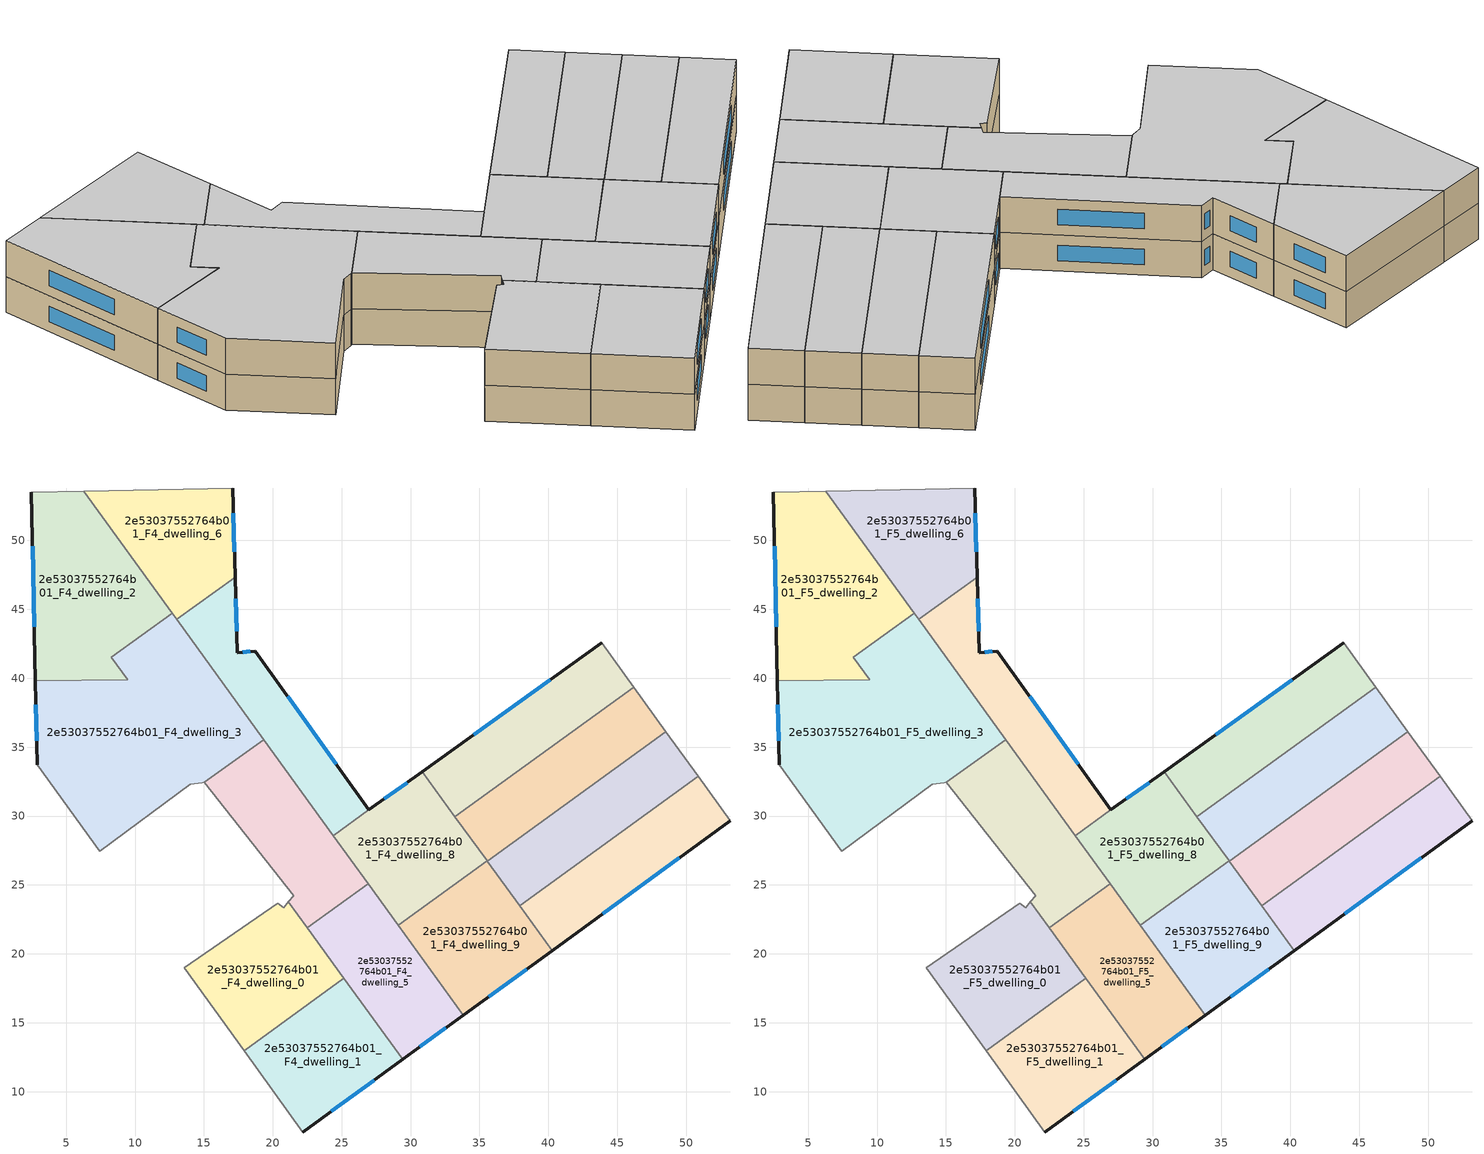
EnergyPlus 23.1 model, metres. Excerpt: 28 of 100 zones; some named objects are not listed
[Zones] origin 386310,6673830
2e53037552764b01_F4_dwelling_0
 floor to 2e53037552764b01_F3_dwelling_0 (EU_floor_Construction): 21.14,23.76 25.15,18.22 17.91,12.98 13.56,18.98 20.37,23.68 20.79,23.34 z12
 wall adiabatic (EU_wall_Construction): 21.14,23.76 20.79,23.34 20.37,23.68 13.56,18.98 17.91,12.98 z12:15
 wall to 2e53037552764b01_F4_dwelling_1 (EU_wall_Construction): 17.91,12.98 25.15,18.22 z12:15
 wall to 2e53037552764b01_F4_dwelling_5 (EU_wall_Construction): 25.15,18.22 22.5,21.88 z12:15
 wall to 2e53037552764b01_F4_dwelling_4 (EU_wall_Construction): 22.5,21.88 21.14,23.76 z12:15
2e53037552764b01_F4_dwelling_1
 floor to 2e53037552764b01_F3_dwelling_1 (EU_floor_Construction): 25.15,18.22 29.41,12.33 22.19,7.07 17.91,12.98 z12
 wall outside (EU_wall_Construction): 22.19,7.07 29.41,12.33 z12:15
 wall adiabatic (EU_wall_Construction): 17.91,12.98 22.19,7.07 z12:15
 wall to 2e53037552764b01_F4_dwelling_5 (EU_wall_Construction): 29.41,12.33 25.15,18.22 z12:15
 window (EU_Window_Construction): 24.25,8.57 27.35,10.83 z12.86:14.14
2e53037552764b01_F4_dwelling_10
 floor to 2e53037552764b01_F3_dwelling_10 (EU_floor_Construction): 43.86,42.57 46.18,39.36 33.22,29.97 30.85,33.23 z12
 wall outside (EU_wall_Construction): 43.86,42.57 30.85,33.23 z12:15
 wall adiabatic (EU_wall_Construction): 46.18,39.36 43.86,42.57 z12:15
 wall to 2e53037552764b01_F4_dwelling_11 (EU_wall_Construction): 33.22,29.97 46.18,39.36 z12:15
 wall to 2e53037552764b01_F4_dwelling_8 (EU_wall_Construction): 30.85,33.23 33.22,29.97 z12:15
 window (EU_Window_Construction): 40.14,39.9 34.57,35.9 z12.86:14.14
2e53037552764b01_F4_dwelling_11
 floor to 2e53037552764b01_F3_dwelling_11 (EU_floor_Construction): 46.18,39.36 48.52,36.12 35.56,26.73 33.22,29.97 z12
 wall adiabatic (EU_wall_Construction): 48.52,36.12 46.18,39.36 z12:15
 wall to 2e53037552764b01_F4_dwelling_12 (EU_wall_Construction): 35.56,26.73 48.52,36.12 z12:15
 wall to 2e53037552764b01_F4_dwelling_9 (EU_wall_Construction): 35.55,26.75 35.56,26.73 z12:15
 wall to 2e53037552764b01_F4_dwelling_8 (EU_wall_Construction): 33.21,29.97 35.55,26.75 z12:15
2e53037552764b01_F4_dwelling_12
 floor to 2e53037552764b01_F3_dwelling_12 (EU_floor_Construction): 48.52,36.12 50.86,32.87 37.91,23.49 35.56,26.73 z12
 wall adiabatic (EU_wall_Construction): 50.86,32.87 48.52,36.12 z12:15
 wall to 2e53037552764b01_F4_dwelling_13 (EU_wall_Construction): 37.91,23.49 50.86,32.87 z12:15
 wall to 2e53037552764b01_F4_dwelling_9 (EU_wall_Construction): 35.56,26.73 37.91,23.49 z12:15
2e53037552764b01_F4_dwelling_13
 floor to 2e53037552764b01_F3_dwelling_13 (EU_floor_Construction): 50.86,32.87 53.19,29.65 40.26,20.23 37.91,23.49 z12
 wall outside (EU_wall_Construction): 40.26,20.23 53.19,29.65 z12:15
 wall adiabatic (EU_wall_Construction): 53.19,29.65 50.86,32.87 z12:15
 wall to 2e53037552764b01_F4_dwelling_9 (EU_wall_Construction): 37.91,23.49 40.26,20.23 z12:15
 window (EU_Window_Construction): 43.96,22.92 49.5,26.96 z12.86:14.14
2e53037552764b01_F4_dwelling_2
 floor to 2e53037552764b01_F3_dwelling_2 (EU_floor_Construction): 6.28,53.58 12.7,44.71 8.29,41.51 9.47,39.88 2.77,39.82 2.48,53.5 z12
 wall outside (EU_wall_Construction): 2.48,53.5 2.77,39.82 z12:15
 wall to 2e53037552764b01_F4_dwelling_3 (EU_wall_Construction): 2.77,39.82 9.47,39.88 8.29,41.51 12.7,44.71 z12:15
 wall adiabatic (EU_wall_Construction): 6.28,53.58 2.48,53.5 z12:15
 wall to 2e53037552764b01_F4_dwelling_6 (EU_wall_Construction): 12.7,44.71 6.28,53.58 z12:15
 window (EU_Window_Construction): 2.56,49.59 2.69,43.72 z12.86:14.14
2e53037552764b01_F4_dwelling_3
 floor to 2e53037552764b01_F3_dwelling_3 (EU_floor_Construction): 12.7,44.71 19.33,35.55 15.03,32.44 14.87,32.42 14.01,32.29 7.44,27.44 2.9,33.71 2.77,39.82 9.47,39.88 8.29,41.51 z12
 wall outside (EU_wall_Construction): 2.77,39.82 2.9,33.71 z12:15
 wall to 2e53037552764b01_F4_dwelling_4 (EU_wall_Construction): 15.03,32.44 19.33,35.55 z12:15
 wall adiabatic (EU_wall_Construction): 2.9,33.71 7.44,27.44 14.01,32.29 14.87,32.42 15.03,32.44 z12:15
 wall to 2e53037552764b01_F4_dwelling_7 (EU_wall_Construction): 19.33,35.55 13.02,44.27 z12:15
 wall to 2e53037552764b01_F4_dwelling_6 (EU_wall_Construction): 13.02,44.27 12.7,44.71 z12:15
 window (EU_Window_Construction): 2.81,38.07 2.87,35.45 z12.86:14.14
2e53037552764b01_F4_dwelling_4
 floor to 2e53037552764b01_F3_dwelling_4 (EU_floor_Construction): 19.33,35.55 26.92,25.08 22.5,21.88 21.14,23.76 21.5,24.22 15.03,32.44 z12
 wall to 2e53037552764b01_F4_dwelling_5 (EU_wall_Construction): 22.5,21.88 26.92,25.08 z12:15
 wall adiabatic (EU_wall_Construction): 15.03,32.44 21.5,24.22 21.14,23.76 z12:15
 wall to 2e53037552764b01_F4_dwelling_8 (EU_wall_Construction): 26.92,25.08 24.38,28.57 z12:15
 wall to 2e53037552764b01_F4_dwelling_7 (EU_wall_Construction): 24.38,28.57 19.33,35.55 z12:15
2e53037552764b01_F4_dwelling_5
 floor to 2e53037552764b01_F3_dwelling_5 (EU_floor_Construction): 26.92,25.08 33.82,15.54 29.41,12.33 22.5,21.88 z12
 wall outside (EU_wall_Construction): 29.41,12.33 33.82,15.54 z12:15
 wall to 2e53037552764b01_F4_dwelling_9 (EU_wall_Construction): 33.82,15.54 29.09,22.07 z12:15
 wall to 2e53037552764b01_F4_dwelling_8 (EU_wall_Construction): 29.09,22.07 26.92,25.07 z12:15
 window (EU_Window_Construction): 30.67,13.25 32.56,14.62 z12.86:14.14
2e53037552764b01_F4_dwelling_6
 floor to 2e53037552764b01_F3_dwelling_6 (EU_floor_Construction): 17.08,53.81 17.27,47.34 13.02,44.27 6.28,53.58 z12
 wall outside (EU_wall_Construction): 17.27,47.34 17.08,53.81 z12:15
 wall to 2e53037552764b01_F4_dwelling_7 (EU_wall_Construction): 13.02,44.27 17.27,47.34 z12:15
 wall adiabatic (EU_wall_Construction): 17.08,53.81 6.28,53.58 z12:15
 window (EU_Window_Construction): 17.22,49.19 17.13,51.96 z12.86:14.14
2e53037552764b01_F4_dwelling_7
 floor to 2e53037552764b01_F3_dwelling_7 (EU_floor_Construction): 17.27,47.34 17.43,41.87 18.72,41.98 26.97,30.45 24.38,28.57 13.02,44.27 z12
 wall outside (EU_wall_Construction): 26.97,30.45 18.72,41.98 17.43,41.87 17.27,47.34 z12:15
 wall to 2e53037552764b01_F4_dwelling_8 (EU_wall_Construction): 24.38,28.57 26.97,30.45 z12:15
 window (EU_Window_Construction): 17.39,43.43 17.32,45.78 / 18.35,41.95 17.8,41.9 / 24.62,33.74 21.08,38.68 z12.86:14.14
2e53037552764b01_F4_dwelling_8
 floor to 2e53037552764b01_F3_dwelling_8 (EU_floor_Construction): 30.85,33.23 35.55,26.75 29.09,22.07 24.38,28.57 26.97,30.45 z12
 wall outside (EU_wall_Construction): 30.85,33.23 26.97,30.45 z12:15
 wall to 2e53037552764b01_F4_dwelling_9 (EU_wall_Construction): 29.09,22.07 35.55,26.75 z12:15
 window (EU_Window_Construction): 29.74,32.44 28.08,31.24 z12.86:14.14
2e53037552764b01_F4_dwelling_9
 floor to 2e53037552764b01_F3_dwelling_9 (EU_floor_Construction): 35.55,26.75 40.26,20.23 33.82,15.54 29.09,22.07 z12
 wall outside (EU_wall_Construction): 33.82,15.54 40.26,20.23 z12:15
 window (EU_Window_Construction): 35.66,16.88 38.42,18.89 z12.86:14.14
2e53037552764b01_F5_dwelling_0
 floor to 2e53037552764b01_F4_dwelling_0 (EU_floor_Construction): 21.14,23.76 25.15,18.22 17.91,12.98 13.56,18.98 20.37,23.68 20.79,23.34 z15
 wall adiabatic (EU_wall_Construction): 21.14,23.76 20.79,23.34 20.37,23.68 13.56,18.98 17.91,12.98 z15:18
 wall to 2e53037552764b01_F5_dwelling_1 (EU_wall_Construction): 17.91,12.98 25.15,18.22 z15:18
 wall to 2e53037552764b01_F5_dwelling_5 (EU_wall_Construction): 25.15,18.22 22.5,21.88 z15:18
 wall to 2e53037552764b01_F5_dwelling_4 (EU_wall_Construction): 22.5,21.88 21.14,23.76 z15:18
 ceiling to 2e53037552764b01_F6_dwelling_0 (EU_floor_Construction): 25.15,18.22 21.14,23.76 20.79,23.34 20.37,23.68 13.56,18.98 17.91,12.98 z18
2e53037552764b01_F5_dwelling_1
 floor to 2e53037552764b01_F4_dwelling_1 (EU_floor_Construction): 25.15,18.22 29.41,12.33 22.19,7.07 17.91,12.98 z15
 wall outside (EU_wall_Construction): 22.19,7.07 29.41,12.33 z15:18
 wall adiabatic (EU_wall_Construction): 17.91,12.98 22.19,7.07 z15:18
 wall to 2e53037552764b01_F5_dwelling_5 (EU_wall_Construction): 29.41,12.33 25.15,18.22 z15:18
 window (EU_Window_Construction): 24.25,8.57 27.35,10.83 z15.86:17.14
 ceiling to 2e53037552764b01_F6_dwelling_1 (EU_floor_Construction): 29.41,12.33 25.15,18.22 17.91,12.98 22.19,7.07 z18
2e53037552764b01_F5_dwelling_10
 floor to 2e53037552764b01_F4_dwelling_10 (EU_floor_Construction): 43.86,42.57 46.18,39.36 33.22,29.97 30.85,33.23 z15
 wall outside (EU_wall_Construction): 43.86,42.57 30.85,33.23 z15:18
 wall adiabatic (EU_wall_Construction): 46.18,39.36 43.86,42.57 z15:18
 wall to 2e53037552764b01_F5_dwelling_11 (EU_wall_Construction): 33.22,29.97 46.18,39.36 z15:18
 wall to 2e53037552764b01_F5_dwelling_8 (EU_wall_Construction): 30.85,33.23 33.22,29.97 z15:18
 window (EU_Window_Construction): 40.14,39.9 34.57,35.9 z15.86:17.14
 ceiling to 2e53037552764b01_F6_dwelling_10 (EU_floor_Construction): 46.18,39.36 43.86,42.57 30.85,33.23 33.22,29.97 z18
2e53037552764b01_F5_dwelling_11
 floor to 2e53037552764b01_F4_dwelling_11 (EU_floor_Construction): 46.18,39.36 48.52,36.12 35.56,26.73 33.22,29.97 z15
 wall adiabatic (EU_wall_Construction): 48.52,36.12 46.18,39.36 z15:18
 wall to 2e53037552764b01_F5_dwelling_12 (EU_wall_Construction): 35.56,26.73 48.52,36.12 z15:18
 wall to 2e53037552764b01_F5_dwelling_9 (EU_wall_Construction): 35.55,26.75 35.56,26.73 z15:18
 wall to 2e53037552764b01_F5_dwelling_8 (EU_wall_Construction): 33.21,29.97 35.55,26.75 z15:18
 ceiling to 2e53037552764b01_F6_dwelling_11 (EU_floor_Construction): 48.52,36.12 46.18,39.36 33.22,29.97 35.56,26.73 z18
2e53037552764b01_F5_dwelling_12
 floor to 2e53037552764b01_F4_dwelling_12 (EU_floor_Construction): 48.52,36.12 50.86,32.87 37.91,23.49 35.56,26.73 z15
 wall adiabatic (EU_wall_Construction): 50.86,32.87 48.52,36.12 z15:18
 wall to 2e53037552764b01_F5_dwelling_13 (EU_wall_Construction): 37.91,23.49 50.86,32.87 z15:18
 wall to 2e53037552764b01_F5_dwelling_9 (EU_wall_Construction): 35.56,26.73 37.91,23.49 z15:18
 ceiling to 2e53037552764b01_F6_dwelling_12 (EU_floor_Construction): 50.86,32.87 48.52,36.12 35.56,26.73 37.91,23.49 z18
2e53037552764b01_F5_dwelling_13
 floor to 2e53037552764b01_F4_dwelling_13 (EU_floor_Construction): 50.86,32.87 53.19,29.65 40.26,20.23 37.91,23.49 z15
 wall outside (EU_wall_Construction): 40.26,20.23 53.19,29.65 z15:18
 wall adiabatic (EU_wall_Construction): 53.19,29.65 50.86,32.87 z15:18
 wall to 2e53037552764b01_F5_dwelling_9 (EU_wall_Construction): 37.91,23.49 40.26,20.23 z15:18
 window (EU_Window_Construction): 43.96,22.92 49.5,26.96 z15.86:17.14
 ceiling to 2e53037552764b01_F6_dwelling_13 (EU_floor_Construction): 53.19,29.65 50.86,32.87 37.91,23.49 40.26,20.23 z18
2e53037552764b01_F5_dwelling_2
 floor to 2e53037552764b01_F4_dwelling_2 (EU_floor_Construction): 6.28,53.58 12.7,44.71 8.29,41.51 9.47,39.88 2.77,39.82 2.48,53.5 z15
 wall outside (EU_wall_Construction): 2.48,53.5 2.77,39.82 z15:18
 wall to 2e53037552764b01_F5_dwelling_3 (EU_wall_Construction): 2.77,39.82 9.47,39.88 8.29,41.51 12.7,44.71 z15:18
 wall adiabatic (EU_wall_Construction): 6.28,53.58 2.48,53.5 z15:18
 wall to 2e53037552764b01_F5_dwelling_6 (EU_wall_Construction): 12.7,44.71 6.28,53.58 z15:18
 window (EU_Window_Construction): 2.56,49.59 2.69,43.72 z15.86:17.14
 ceiling to 2e53037552764b01_F6_dwelling_2 (EU_floor_Construction): 9.47,39.88 8.29,41.51 12.7,44.71 6.28,53.58 2.48,53.5 2.77,39.82 z18
2e53037552764b01_F5_dwelling_3
 floor to 2e53037552764b01_F4_dwelling_3 (EU_floor_Construction): 12.7,44.71 19.33,35.55 15.03,32.44 14.87,32.42 14.01,32.29 7.44,27.44 2.9,33.71 2.77,39.82 9.47,39.88 8.29,41.51 z15
 wall outside (EU_wall_Construction): 2.77,39.82 2.9,33.71 z15:18
 wall to 2e53037552764b01_F5_dwelling_4 (EU_wall_Construction): 15.03,32.44 19.33,35.55 z15:18
 wall adiabatic (EU_wall_Construction): 2.9,33.71 7.44,27.44 14.01,32.29 14.87,32.42 15.03,32.44 z15:18
 wall to 2e53037552764b01_F5_dwelling_7 (EU_wall_Construction): 19.33,35.55 13.02,44.27 z15:18
 wall to 2e53037552764b01_F5_dwelling_6 (EU_wall_Construction): 13.02,44.27 12.7,44.71 z15:18
 window (EU_Window_Construction): 2.81,38.07 2.87,35.45 z15.86:17.14
 ceiling to 2e53037552764b01_F6_dwelling_3 (EU_floor_Construction): 15.03,32.44 19.33,35.55 12.7,44.71 8.29,41.51 9.47,39.88 2.77,39.82 2.9,33.71 7.44,27.44 14.01,32.29 14.87,32.42 z18
2e53037552764b01_F5_dwelling_4
 floor to 2e53037552764b01_F4_dwelling_4 (EU_floor_Construction): 19.33,35.55 26.92,25.08 22.5,21.88 21.14,23.76 21.5,24.22 15.03,32.44 z15
 wall to 2e53037552764b01_F5_dwelling_5 (EU_wall_Construction): 22.5,21.88 26.92,25.08 z15:18
 wall adiabatic (EU_wall_Construction): 15.03,32.44 21.5,24.22 21.14,23.76 z15:18
 wall to 2e53037552764b01_F5_dwelling_8 (EU_wall_Construction): 26.92,25.08 24.38,28.57 z15:18
 wall to 2e53037552764b01_F5_dwelling_7 (EU_wall_Construction): 24.38,28.57 19.33,35.55 z15:18
 ceiling to 2e53037552764b01_F6_dwelling_4 (EU_floor_Construction): 26.92,25.08 19.33,35.55 15.03,32.44 21.5,24.22 21.14,23.76 22.5,21.88 z18
2e53037552764b01_F5_dwelling_5
 floor to 2e53037552764b01_F4_dwelling_5 (EU_floor_Construction): 26.92,25.08 33.82,15.54 29.41,12.33 22.5,21.88 z15
 wall outside (EU_wall_Construction): 29.41,12.33 33.82,15.54 z15:18
 wall to 2e53037552764b01_F5_dwelling_9 (EU_wall_Construction): 33.82,15.54 29.09,22.07 z15:18
 wall to 2e53037552764b01_F5_dwelling_8 (EU_wall_Construction): 29.09,22.07 26.92,25.07 z15:18
 window (EU_Window_Construction): 30.67,13.25 32.56,14.62 z15.86:17.14
 ceiling to 2e53037552764b01_F6_dwelling_5 (EU_floor_Construction): 33.82,15.54 26.92,25.08 22.5,21.88 29.41,12.33 z18
2e53037552764b01_F5_dwelling_6
 floor to 2e53037552764b01_F4_dwelling_6 (EU_floor_Construction): 17.08,53.81 17.27,47.34 13.02,44.27 6.28,53.58 z15
 wall outside (EU_wall_Construction): 17.27,47.34 17.08,53.81 z15:18
 wall to 2e53037552764b01_F5_dwelling_7 (EU_wall_Construction): 13.02,44.27 17.27,47.34 z15:18
 wall adiabatic (EU_wall_Construction): 17.08,53.81 6.28,53.58 z15:18
 window (EU_Window_Construction): 17.22,49.19 17.13,51.96 z15.86:17.14
 ceiling to 2e53037552764b01_F6_dwelling_6 (EU_floor_Construction): 17.27,47.34 17.08,53.81 6.28,53.58 13.02,44.27 z18
2e53037552764b01_F5_dwelling_7
 floor to 2e53037552764b01_F4_dwelling_7 (EU_floor_Construction): 17.27,47.34 17.43,41.87 18.72,41.98 26.97,30.45 24.38,28.57 13.02,44.27 z15
 wall outside (EU_wall_Construction): 26.97,30.45 18.72,41.98 17.43,41.87 17.27,47.34 z15:18
 wall to 2e53037552764b01_F5_dwelling_8 (EU_wall_Construction): 24.38,28.57 26.97,30.45 z15:18
 window (EU_Window_Construction): 17.39,43.43 17.32,45.78 / 18.35,41.95 17.8,41.9 / 24.62,33.74 21.08,38.68 z15.86:17.14
 ceiling to 2e53037552764b01_F6_dwelling_7 (EU_floor_Construction): 26.97,30.45 18.72,41.98 17.43,41.87 17.27,47.34 13.02,44.27 24.38,28.57 z18
2e53037552764b01_F5_dwelling_8
 floor to 2e53037552764b01_F4_dwelling_8 (EU_floor_Construction): 30.85,33.23 35.55,26.75 29.09,22.07 24.38,28.57 26.97,30.45 z15
 wall outside (EU_wall_Construction): 30.85,33.23 26.97,30.45 z15:18
 wall to 2e53037552764b01_F5_dwelling_9 (EU_wall_Construction): 29.09,22.07 35.55,26.75 z15:18
 window (EU_Window_Construction): 29.74,32.44 28.08,31.24 z15.86:17.14
 ceiling to 2e53037552764b01_F6_dwelling_8 (EU_floor_Construction): 35.55,26.75 30.85,33.23 26.97,30.45 24.38,28.57 29.09,22.07 z18
2e53037552764b01_F5_dwelling_9
 floor to 2e53037552764b01_F4_dwelling_9 (EU_floor_Construction): 35.55,26.75 40.26,20.23 33.82,15.54 29.09,22.07 z15
 wall outside (EU_wall_Construction): 33.82,15.54 40.26,20.23 z15:18
 window (EU_Window_Construction): 35.66,16.88 38.42,18.89 z15.86:17.14
 ceiling to 2e53037552764b01_F6_dwelling_9 (EU_floor_Construction): 40.26,20.23 35.55,26.75 29.09,22.07 33.82,15.54 z18
[Building]
EU S2 Campaign: North Axis=0; Terrain=City; Solar Distribution=FullExterior
[Site:Location]
Helsinki-Vantaa.AP: Latitude=60.317; Longitude=24.963; Time Zone=2; Elevation=54.6
[SizingPeriod:WeatherFileDays]
AnnualSizingPeriod: Begin Month=1; Begin Day of Month=1; End Month=12; End Day of Month=31; Day of Week for Start Day=Monday; Use Weather File Daylight Saving Period=No; Use Weather File Rain and Snow Indicators=No
[MATERIAL]
EU_InternalMass_Material: Roughness=MediumRough; Thickness=0.1; Conductivity=1; Density=1800; Specific Heat=900; Thermal Absorptance=0.9; Solar Absorptance=0.7; Visible Absorptance=0.7
[MATERIAL:NOMASS] Roughness=MediumRough; Thermal Absorptance=0.9; Solar Absorptance=0.7; Visible Absorptance=0.7
Name | Thermal Resistance
EU_wall_NoMass | 1.10183
EU_floor_NoMass | 1.70606
[WINDOWMATERIAL:SIMPLEGLAZINGSYSTEM]
EU_Window_SimpleGlazing: UFactor=3.11035; Solar Heat Gain Coefficient=0.8; Visible Transmittance=0.8
[CONSTRUCTION]
EU_wall_Construction: EU_wall_NoMass
EU_floor_Construction: EU_floor_NoMass
EU_Window_Construction: EU_Window_SimpleGlazing
EU_InternalMass_Construction: EU_InternalMass_Material
[ZONE] Type=1; Multiplier=1; Ceiling Height=autocalculate; Floor Area=autocalculate; Part of Total Floor Area=Yes
Name | Volume
2e53037552764b01_F4_dwelling_0; 2e53037552764b01_F5_dwelling_0 | 195.252
2e53037552764b01_F4_dwelling_1; 2e53037552764b01_F5_dwelling_1 | 195.243
2e53037552764b01_F4_dwelling_10; 2e53037552764b01_F5_dwelling_10 | 191.922
2e53037552764b01_F4_dwelling_11; 2e53037552764b01_F5_dwelling_11 | 191.925
2e53037552764b01_F4_dwelling_12; 2e53037552764b01_F5_dwelling_12 | 191.979
2e53037552764b01_F4_dwelling_13; 2e53037552764b01_F5_dwelling_13 | 191.926
2e53037552764b01_F4_dwelling_2; 2e53037552764b01_F5_dwelling_2 | 289.006
2e53037552764b01_F4_dwelling_3; 2e53037552764b01_F5_dwelling_3 | 468.352
2e53037552764b01_F4_dwelling_4; 2e53037552764b01_F5_dwelling_4 | 200.394
2e53037552764b01_F4_dwelling_5; 2e53037552764b01_F5_dwelling_5 | 192.623
2e53037552764b01_F4_dwelling_6; 2e53037552764b01_F5_dwelling_6 | 195.306
2e53037552764b01_F4_dwelling_7; 2e53037552764b01_F5_dwelling_7 | 193.501
2e53037552764b01_F4_dwelling_8; 2e53037552764b01_F5_dwelling_8 | 191.718
2e53037552764b01_F4_dwelling_9; 2e53037552764b01_F5_dwelling_9 | 192.622
[INTERNALMASS] Construction=EU_InternalMass_Construction
Name | Zone or ZoneList | Surface Area
2e53037552764b01_F4_dwelling_0_EU_InternalMass | 2e53037552764b01_F4_dwelling_0 | 65.084
2e53037552764b01_F4_dwelling_1_EU_InternalMass | 2e53037552764b01_F4_dwelling_1 | 65.0815
2e53037552764b01_F4_dwelling_2_EU_InternalMass | 2e53037552764b01_F4_dwelling_2 | 96.3341
2e53037552764b01_F4_dwelling_3_EU_InternalMass | 2e53037552764b01_F4_dwelling_3 | 156.119
2e53037552764b01_F4_dwelling_4_EU_InternalMass | 2e53037552764b01_F4_dwelling_4 | 66.7983
2e53037552764b01_F4_dwelling_5_EU_InternalMass | 2e53037552764b01_F4_dwelling_5 | 64.2073
2e53037552764b01_F4_dwelling_6_EU_InternalMass | 2e53037552764b01_F4_dwelling_6 | 65.0996
2e53037552764b01_F4_dwelling_7_EU_InternalMass | 2e53037552764b01_F4_dwelling_7 | 64.5004
2e53037552764b01_F4_dwelling_8_EU_InternalMass | 2e53037552764b01_F4_dwelling_8 | 63.9058
2e53037552764b01_F4_dwelling_9_EU_InternalMass | 2e53037552764b01_F4_dwelling_9 | 64.207
2e53037552764b01_F4_dwelling_10_EU_InternalMass | 2e53037552764b01_F4_dwelling_10 | 63.9739
2e53037552764b01_F4_dwelling_11_EU_InternalMass | 2e53037552764b01_F4_dwelling_11 | 63.9748
2e53037552764b01_F4_dwelling_12_EU_InternalMass | 2e53037552764b01_F4_dwelling_12 | 63.9931
2e53037552764b01_F4_dwelling_13_EU_InternalMass | 2e53037552764b01_F4_dwelling_13 | 63.9753
2e53037552764b01_F5_dwelling_0_EU_InternalMass | 2e53037552764b01_F5_dwelling_0 | 65.084
2e53037552764b01_F5_dwelling_1_EU_InternalMass | 2e53037552764b01_F5_dwelling_1 | 65.0815
2e53037552764b01_F5_dwelling_2_EU_InternalMass | 2e53037552764b01_F5_dwelling_2 | 96.3341
2e53037552764b01_F5_dwelling_3_EU_InternalMass | 2e53037552764b01_F5_dwelling_3 | 156.119
2e53037552764b01_F5_dwelling_4_EU_InternalMass | 2e53037552764b01_F5_dwelling_4 | 66.7983
2e53037552764b01_F5_dwelling_5_EU_InternalMass | 2e53037552764b01_F5_dwelling_5 | 64.2073
2e53037552764b01_F5_dwelling_6_EU_InternalMass | 2e53037552764b01_F5_dwelling_6 | 65.0996
2e53037552764b01_F5_dwelling_7_EU_InternalMass | 2e53037552764b01_F5_dwelling_7 | 64.5004
2e53037552764b01_F5_dwelling_8_EU_InternalMass | 2e53037552764b01_F5_dwelling_8 | 63.9058
2e53037552764b01_F5_dwelling_9_EU_InternalMass | 2e53037552764b01_F5_dwelling_9 | 64.207
2e53037552764b01_F5_dwelling_10_EU_InternalMass | 2e53037552764b01_F5_dwelling_10 | 63.9739
2e53037552764b01_F5_dwelling_11_EU_InternalMass | 2e53037552764b01_F5_dwelling_11 | 63.9748
2e53037552764b01_F5_dwelling_12_EU_InternalMass | 2e53037552764b01_F5_dwelling_12 | 63.9931
2e53037552764b01_F5_dwelling_13_EU_InternalMass | 2e53037552764b01_F5_dwelling_13 | 63.9753
[OTHEREQUIPMENT] Fuel Type=Electricity; Design Level Calculation Method=Watts/Area; Power per Zone Floor Area=1; Fraction Latent=0; Fraction Radiant=0; Fraction Lost=0; Carbon Dioxide Generation Rate=0; EndUse Subcategory=EU_Step8_InternalGains
Name | Zone or ZoneList or Space or SpaceList | Schedule
EU_Step8_InternalGain_2e53037552764b01_F4_dwelling_0_f000 | 2e53037552764b01_F4_dwelling_0 | EU_Step8_GainSchedule_2e53037552764b01_F4_dwelling_0_f000
EU_Step8_InternalGain_2e53037552764b01_F4_dwelling_1_f000 | 2e53037552764b01_F4_dwelling_1 | EU_Step8_GainSchedule_2e53037552764b01_F4_dwelling_1_f000
EU_Step8_InternalGain_2e53037552764b01_F4_dwelling_2_f000 | 2e53037552764b01_F4_dwelling_2 | EU_Step8_GainSchedule_2e53037552764b01_F4_dwelling_2_f000
EU_Step8_InternalGain_2e53037552764b01_F4_dwelling_3_f000 | 2e53037552764b01_F4_dwelling_3 | EU_Step8_GainSchedule_2e53037552764b01_F4_dwelling_3_f000
EU_Step8_InternalGain_2e53037552764b01_F4_dwelling_4_f000 | 2e53037552764b01_F4_dwelling_4 | EU_Step8_GainSchedule_2e53037552764b01_F4_dwelling_4_f000
EU_Step8_InternalGain_2e53037552764b01_F4_dwelling_5_f000 | 2e53037552764b01_F4_dwelling_5 | EU_Step8_GainSchedule_2e53037552764b01_F4_dwelling_5_f000
EU_Step8_InternalGain_2e53037552764b01_F4_dwelling_6_f000 | 2e53037552764b01_F4_dwelling_6 | EU_Step8_GainSchedule_2e53037552764b01_F4_dwelling_6_f000
EU_Step8_InternalGain_2e53037552764b01_F4_dwelling_7_f000 | 2e53037552764b01_F4_dwelling_7 | EU_Step8_GainSchedule_2e53037552764b01_F4_dwelling_7_f000
EU_Step8_InternalGain_2e53037552764b01_F4_dwelling_8_f000 | 2e53037552764b01_F4_dwelling_8 | EU_Step8_GainSchedule_2e53037552764b01_F4_dwelling_8_f000
EU_Step8_InternalGain_2e53037552764b01_F4_dwelling_9_f000 | 2e53037552764b01_F4_dwelling_9 | EU_Step8_GainSchedule_2e53037552764b01_F4_dwelling_9_f000
EU_Step8_InternalGain_2e53037552764b01_F4_dwelling_10_f000 | 2e53037552764b01_F4_dwelling_10 | EU_Step8_GainSchedule_2e53037552764b01_F4_dwelling_10_f000
EU_Step8_InternalGain_2e53037552764b01_F4_dwelling_11_f000 | 2e53037552764b01_F4_dwelling_11 | EU_Step8_GainSchedule_2e53037552764b01_F4_dwelling_11_f000
EU_Step8_InternalGain_2e53037552764b01_F4_dwelling_12_f000 | 2e53037552764b01_F4_dwelling_12 | EU_Step8_GainSchedule_2e53037552764b01_F4_dwelling_12_f000
EU_Step8_InternalGain_2e53037552764b01_F4_dwelling_13_f000 | 2e53037552764b01_F4_dwelling_13 | EU_Step8_GainSchedule_2e53037552764b01_F4_dwelling_13_f000
EU_Step8_InternalGain_2e53037552764b01_F5_dwelling_0_f000 | 2e53037552764b01_F5_dwelling_0 | EU_Step8_GainSchedule_2e53037552764b01_F5_dwelling_0_f000
EU_Step8_InternalGain_2e53037552764b01_F5_dwelling_1_f000 | 2e53037552764b01_F5_dwelling_1 | EU_Step8_GainSchedule_2e53037552764b01_F5_dwelling_1_f000
EU_Step8_InternalGain_2e53037552764b01_F5_dwelling_2_f000 | 2e53037552764b01_F5_dwelling_2 | EU_Step8_GainSchedule_2e53037552764b01_F5_dwelling_2_f000
EU_Step8_InternalGain_2e53037552764b01_F5_dwelling_3_f000 | 2e53037552764b01_F5_dwelling_3 | EU_Step8_GainSchedule_2e53037552764b01_F5_dwelling_3_f000
EU_Step8_InternalGain_2e53037552764b01_F5_dwelling_4_f000 | 2e53037552764b01_F5_dwelling_4 | EU_Step8_GainSchedule_2e53037552764b01_F5_dwelling_4_f000
EU_Step8_InternalGain_2e53037552764b01_F5_dwelling_5_f000 | 2e53037552764b01_F5_dwelling_5 | EU_Step8_GainSchedule_2e53037552764b01_F5_dwelling_5_f000
EU_Step8_InternalGain_2e53037552764b01_F5_dwelling_6_f000 | 2e53037552764b01_F5_dwelling_6 | EU_Step8_GainSchedule_2e53037552764b01_F5_dwelling_6_f000
EU_Step8_InternalGain_2e53037552764b01_F5_dwelling_7_f000 | 2e53037552764b01_F5_dwelling_7 | EU_Step8_GainSchedule_2e53037552764b01_F5_dwelling_7_f000
EU_Step8_InternalGain_2e53037552764b01_F5_dwelling_8_f000 | 2e53037552764b01_F5_dwelling_8 | EU_Step8_GainSchedule_2e53037552764b01_F5_dwelling_8_f000
EU_Step8_InternalGain_2e53037552764b01_F5_dwelling_9_f000 | 2e53037552764b01_F5_dwelling_9 | EU_Step8_GainSchedule_2e53037552764b01_F5_dwelling_9_f000
EU_Step8_InternalGain_2e53037552764b01_F5_dwelling_10_f000 | 2e53037552764b01_F5_dwelling_10 | EU_Step8_GainSchedule_2e53037552764b01_F5_dwelling_10_f000
EU_Step8_InternalGain_2e53037552764b01_F5_dwelling_11_f000 | 2e53037552764b01_F5_dwelling_11 | EU_Step8_GainSchedule_2e53037552764b01_F5_dwelling_11_f000
EU_Step8_InternalGain_2e53037552764b01_F5_dwelling_12_f000 | 2e53037552764b01_F5_dwelling_12 | EU_Step8_GainSchedule_2e53037552764b01_F5_dwelling_12_f000
EU_Step8_InternalGain_2e53037552764b01_F5_dwelling_13_f000 | 2e53037552764b01_F5_dwelling_13 | EU_Step8_GainSchedule_2e53037552764b01_F5_dwelling_13_f000
[ZONEVENTILATION:DESIGNFLOWRATE] Schedule=EU_AlwaysOn; Design Flow Rate Calculation Method=AirChanges/Hour; Air Changes per Hour=0.756316; Ventilation Type=Natural; Fan Pressure Rise=0; Fan Total Efficiency=1; Constant Term Coefficient=1; Temperature Term Coefficient=0; Velocity Term Coefficient=0; Velocity Squared Term Coefficient=0; Minimum Indoor Temperature=-100; Maximum Indoor Temperature=100; Delta Temperature=-100; Minimum Outdoor Temperature=-100; Maximum Outdoor Temperature=100; Maximum Wind Speed=40
Name | Zone or ZoneList or Space or SpaceList
EU_ConstantAir_2e53037552764b01_F4_dwelling_0 | 2e53037552764b01_F4_dwelling_0
EU_ConstantAir_2e53037552764b01_F4_dwelling_1 | 2e53037552764b01_F4_dwelling_1
EU_ConstantAir_2e53037552764b01_F4_dwelling_2 | 2e53037552764b01_F4_dwelling_2
EU_ConstantAir_2e53037552764b01_F4_dwelling_3 | 2e53037552764b01_F4_dwelling_3
EU_ConstantAir_2e53037552764b01_F4_dwelling_4 | 2e53037552764b01_F4_dwelling_4
EU_ConstantAir_2e53037552764b01_F4_dwelling_5 | 2e53037552764b01_F4_dwelling_5
EU_ConstantAir_2e53037552764b01_F4_dwelling_6 | 2e53037552764b01_F4_dwelling_6
EU_ConstantAir_2e53037552764b01_F4_dwelling_7 | 2e53037552764b01_F4_dwelling_7
EU_ConstantAir_2e53037552764b01_F4_dwelling_8 | 2e53037552764b01_F4_dwelling_8
EU_ConstantAir_2e53037552764b01_F4_dwelling_9 | 2e53037552764b01_F4_dwelling_9
EU_ConstantAir_2e53037552764b01_F4_dwelling_10 | 2e53037552764b01_F4_dwelling_10
EU_ConstantAir_2e53037552764b01_F4_dwelling_11 | 2e53037552764b01_F4_dwelling_11
EU_ConstantAir_2e53037552764b01_F4_dwelling_12 | 2e53037552764b01_F4_dwelling_12
EU_ConstantAir_2e53037552764b01_F4_dwelling_13 | 2e53037552764b01_F4_dwelling_13
EU_ConstantAir_2e53037552764b01_F5_dwelling_0 | 2e53037552764b01_F5_dwelling_0
EU_ConstantAir_2e53037552764b01_F5_dwelling_1 | 2e53037552764b01_F5_dwelling_1
EU_ConstantAir_2e53037552764b01_F5_dwelling_2 | 2e53037552764b01_F5_dwelling_2
EU_ConstantAir_2e53037552764b01_F5_dwelling_3 | 2e53037552764b01_F5_dwelling_3
EU_ConstantAir_2e53037552764b01_F5_dwelling_4 | 2e53037552764b01_F5_dwelling_4
EU_ConstantAir_2e53037552764b01_F5_dwelling_5 | 2e53037552764b01_F5_dwelling_5
EU_ConstantAir_2e53037552764b01_F5_dwelling_6 | 2e53037552764b01_F5_dwelling_6
EU_ConstantAir_2e53037552764b01_F5_dwelling_7 | 2e53037552764b01_F5_dwelling_7
EU_ConstantAir_2e53037552764b01_F5_dwelling_8 | 2e53037552764b01_F5_dwelling_8
EU_ConstantAir_2e53037552764b01_F5_dwelling_9 | 2e53037552764b01_F5_dwelling_9
EU_ConstantAir_2e53037552764b01_F5_dwelling_10 | 2e53037552764b01_F5_dwelling_10
EU_ConstantAir_2e53037552764b01_F5_dwelling_11 | 2e53037552764b01_F5_dwelling_11
EU_ConstantAir_2e53037552764b01_F5_dwelling_12 | 2e53037552764b01_F5_dwelling_12
EU_ConstantAir_2e53037552764b01_F5_dwelling_13 | 2e53037552764b01_F5_dwelling_13
[HVACTEMPLATE:ZONE:IDEALLOADSAIRSYSTEM] System Availability Schedule=EU_AlwaysOn; Maximum Heating Supply Air Temperature=50; Minimum Cooling Supply Air Temperature=13; Maximum Heating Supply Air Humidity Ratio=0.0156; Minimum Cooling Supply Air Humidity Ratio=0.0077; Heating Limit=NoLimit; Cooling Limit=NoLimit; Heating Availability Schedule=EU_AlwaysOn; Cooling Availability Schedule=EU_CoolingOff; Dehumidification Control Type=ConstantSensibleHeatRatio; Cooling Sensible Heat Ratio=0.7; Dehumidification Setpoint=60; Humidification Control Type=None; Humidification Setpoint=30; Outdoor Air Method=None; Outdoor Air Flow Rate per Person=0.00944; Outdoor Air Flow Rate per Zone Floor Area=0; Outdoor Air Flow Rate per Zone=0; Demand Controlled Ventilation Type=None; Outdoor Air Economizer Type=NoEconomizer; Heat Recovery Type=None; Sensible Heat Recovery Effectiveness=0.7; Latent Heat Recovery Effectiveness=0.65
Name | Template Thermostat
2e53037552764b01_F4_dwelling_0 | EU_HeatOnly_2e53037552764b01_F4_dwelling_0
2e53037552764b01_F4_dwelling_1 | EU_HeatOnly_2e53037552764b01_F4_dwelling_1
2e53037552764b01_F4_dwelling_2 | EU_HeatOnly_2e53037552764b01_F4_dwelling_2
2e53037552764b01_F4_dwelling_3 | EU_HeatOnly_2e53037552764b01_F4_dwelling_3
2e53037552764b01_F4_dwelling_4 | EU_HeatOnly_2e53037552764b01_F4_dwelling_4
2e53037552764b01_F4_dwelling_5 | EU_HeatOnly_2e53037552764b01_F4_dwelling_5
2e53037552764b01_F4_dwelling_6 | EU_HeatOnly_2e53037552764b01_F4_dwelling_6
2e53037552764b01_F4_dwelling_7 | EU_HeatOnly_2e53037552764b01_F4_dwelling_7
2e53037552764b01_F4_dwelling_8 | EU_HeatOnly_2e53037552764b01_F4_dwelling_8
2e53037552764b01_F4_dwelling_9 | EU_HeatOnly_2e53037552764b01_F4_dwelling_9
2e53037552764b01_F4_dwelling_10 | EU_HeatOnly_2e53037552764b01_F4_dwelling_10
2e53037552764b01_F4_dwelling_11 | EU_HeatOnly_2e53037552764b01_F4_dwelling_11
2e53037552764b01_F4_dwelling_12 | EU_HeatOnly_2e53037552764b01_F4_dwelling_12
2e53037552764b01_F4_dwelling_13 | EU_HeatOnly_2e53037552764b01_F4_dwelling_13
2e53037552764b01_F5_dwelling_0 | EU_HeatOnly_2e53037552764b01_F5_dwelling_0
2e53037552764b01_F5_dwelling_1 | EU_HeatOnly_2e53037552764b01_F5_dwelling_1
2e53037552764b01_F5_dwelling_2 | EU_HeatOnly_2e53037552764b01_F5_dwelling_2
2e53037552764b01_F5_dwelling_3 | EU_HeatOnly_2e53037552764b01_F5_dwelling_3
2e53037552764b01_F5_dwelling_4 | EU_HeatOnly_2e53037552764b01_F5_dwelling_4
2e53037552764b01_F5_dwelling_5 | EU_HeatOnly_2e53037552764b01_F5_dwelling_5
2e53037552764b01_F5_dwelling_6 | EU_HeatOnly_2e53037552764b01_F5_dwelling_6
2e53037552764b01_F5_dwelling_7 | EU_HeatOnly_2e53037552764b01_F5_dwelling_7
2e53037552764b01_F5_dwelling_8 | EU_HeatOnly_2e53037552764b01_F5_dwelling_8
2e53037552764b01_F5_dwelling_9 | EU_HeatOnly_2e53037552764b01_F5_dwelling_9
2e53037552764b01_F5_dwelling_10 | EU_HeatOnly_2e53037552764b01_F5_dwelling_10
2e53037552764b01_F5_dwelling_11 | EU_HeatOnly_2e53037552764b01_F5_dwelling_11
2e53037552764b01_F5_dwelling_12 | EU_HeatOnly_2e53037552764b01_F5_dwelling_12
2e53037552764b01_F5_dwelling_13 | EU_HeatOnly_2e53037552764b01_F5_dwelling_13
[SIZING:ZONE] Zone Cooling Design Supply Air Temperature Input Method=SupplyAirTemperature; Zone Cooling Design Supply Air Temperature=13; Zone Heating Design Supply Air Temperature Input Method=SupplyAirTemperature; Zone Heating Design Supply Air Temperature=50; Zone Cooling Design Supply Air Humidity Ratio=0.008; Zone Heating Design Supply Air Humidity Ratio=0.008; Cooling Design Air Flow Method=DesignDay; Cooling Design Air Flow Rate=0; Cooling Minimum Air Flow per Zone Floor Area=0.000762; Cooling Minimum Air Flow=0; Cooling Minimum Air Flow Fraction=0.2; Heating Design Air Flow Method=DesignDay; Heating Design Air Flow Rate=0; Heating Maximum Air Flow per Zone Floor Area=0.002032; Heating Maximum Air Flow=0.141576; Heating Maximum Air Flow Fraction=0.3; Account for Dedicated Outdoor Air System=No; Dedicated Outdoor Air System Control Strategy=NeutralSupplyAir; Dedicated Outdoor Air Low Setpoint Temperature for Design=autosize; Dedicated Outdoor Air High Setpoint Temperature for Design=autosize; Zone Load Sizing Method=Sensible Load Only No Latent Load; Zone Latent Cooling Design Supply Air Humidity Ratio Input Method=HumidityRatioDifference; Zone Cooling Design Supply Air Humidity Ratio Difference=0.005; Zone Latent Heating Design Supply Air Humidity Ratio Input Method=HumidityRatioDifference; Zone Humidification Design Supply Air Humidity Ratio Difference=0.005
2e53037552764b01_F4_dwelling_0; 2e53037552764b01_F4_dwelling_1; 2e53037552764b01_F4_dwelling_2; 2e53037552764b01_F4_dwelling_3; 2e53037552764b01_F4_dwelling_4; 2e53037552764b01_F4_dwelling_5; 2e53037552764b01_F4_dwelling_6; 2e53037552764b01_F4_dwelling_7; 2e53037552764b01_F4_dwelling_8; 2e53037552764b01_F4_dwelling_9; 2e53037552764b01_F4_dwelling_10; 2e53037552764b01_F4_dwelling_11; 2e53037552764b01_F4_dwelling_12; 2e53037552764b01_F4_dwelling_13; 2e53037552764b01_F5_dwelling_0; 2e53037552764b01_F5_dwelling_1; 2e53037552764b01_F5_dwelling_2; 2e53037552764b01_F5_dwelling_3; 2e53037552764b01_F5_dwelling_4; 2e53037552764b01_F5_dwelling_5; 2e53037552764b01_F5_dwelling_6; 2e53037552764b01_F5_dwelling_7; 2e53037552764b01_F5_dwelling_8; 2e53037552764b01_F5_dwelling_9; 2e53037552764b01_F5_dwelling_10; 2e53037552764b01_F5_dwelling_11; 2e53037552764b01_F5_dwelling_12; 2e53037552764b01_F5_dwelling_13
[SCHEDULE:CONSTANT]
Name | Hourly Value
EU_AlwaysOn | 1
EU_CoolingOff | 0
[SCHEDULE:FILE] Column Number=1; Rows to Skip at Top=0; Number of Hours of Data=8760; Column Separator=Comma; Interpolate to Timestep=No; Minutes per Item=60; Adjust Schedule for Daylight Savings=Yes
Name | File
EU_Step8_GainSchedule_2e53037552764b01_F4_dwelling_0_f000 | ../../schedules/2e53037552764b01/2e53037552764b01_F4_dwelling_0_f000_gain.csv
EU_Step8_GainSchedule_2e53037552764b01_F4_dwelling_1_f000 | ../../schedules/2e53037552764b01/2e53037552764b01_F4_dwelling_1_f000_gain.csv
EU_Step8_GainSchedule_2e53037552764b01_F4_dwelling_2_f000 | ../../schedules/2e53037552764b01/2e53037552764b01_F4_dwelling_2_f000_gain.csv
EU_Step8_GainSchedule_2e53037552764b01_F4_dwelling_3_f000 | ../../schedules/2e53037552764b01/2e53037552764b01_F4_dwelling_3_f000_gain.csv
EU_Step8_GainSchedule_2e53037552764b01_F4_dwelling_4_f000 | ../../schedules/2e53037552764b01/2e53037552764b01_F4_dwelling_4_f000_gain.csv
EU_Step8_GainSchedule_2e53037552764b01_F4_dwelling_5_f000 | ../../schedules/2e53037552764b01/2e53037552764b01_F4_dwelling_5_f000_gain.csv
EU_Step8_GainSchedule_2e53037552764b01_F4_dwelling_6_f000 | ../../schedules/2e53037552764b01/2e53037552764b01_F4_dwelling_6_f000_gain.csv
EU_Step8_GainSchedule_2e53037552764b01_F4_dwelling_7_f000 | ../../schedules/2e53037552764b01/2e53037552764b01_F4_dwelling_7_f000_gain.csv
EU_Step8_GainSchedule_2e53037552764b01_F4_dwelling_8_f000 | ../../schedules/2e53037552764b01/2e53037552764b01_F4_dwelling_8_f000_gain.csv
EU_Step8_GainSchedule_2e53037552764b01_F4_dwelling_9_f000 | ../../schedules/2e53037552764b01/2e53037552764b01_F4_dwelling_9_f000_gain.csv
EU_Step8_GainSchedule_2e53037552764b01_F4_dwelling_10_f000 | ../../schedules/2e53037552764b01/2e53037552764b01_F4_dwelling_10_f000_gain.csv
EU_Step8_GainSchedule_2e53037552764b01_F4_dwelling_11_f000 | ../../schedules/2e53037552764b01/2e53037552764b01_F4_dwelling_11_f000_gain.csv
EU_Step8_GainSchedule_2e53037552764b01_F4_dwelling_12_f000 | ../../schedules/2e53037552764b01/2e53037552764b01_F4_dwelling_12_f000_gain.csv
EU_Step8_GainSchedule_2e53037552764b01_F4_dwelling_13_f000 | ../../schedules/2e53037552764b01/2e53037552764b01_F4_dwelling_13_f000_gain.csv
EU_Step8_GainSchedule_2e53037552764b01_F5_dwelling_0_f000 | ../../schedules/2e53037552764b01/2e53037552764b01_F5_dwelling_0_f000_gain.csv
EU_Step8_GainSchedule_2e53037552764b01_F5_dwelling_1_f000 | ../../schedules/2e53037552764b01/2e53037552764b01_F5_dwelling_1_f000_gain.csv
EU_Step8_GainSchedule_2e53037552764b01_F5_dwelling_2_f000 | ../../schedules/2e53037552764b01/2e53037552764b01_F5_dwelling_2_f000_gain.csv
EU_Step8_GainSchedule_2e53037552764b01_F5_dwelling_3_f000 | ../../schedules/2e53037552764b01/2e53037552764b01_F5_dwelling_3_f000_gain.csv
EU_Step8_GainSchedule_2e53037552764b01_F5_dwelling_4_f000 | ../../schedules/2e53037552764b01/2e53037552764b01_F5_dwelling_4_f000_gain.csv
EU_Step8_GainSchedule_2e53037552764b01_F5_dwelling_5_f000 | ../../schedules/2e53037552764b01/2e53037552764b01_F5_dwelling_5_f000_gain.csv
EU_Step8_GainSchedule_2e53037552764b01_F5_dwelling_6_f000 | ../../schedules/2e53037552764b01/2e53037552764b01_F5_dwelling_6_f000_gain.csv
EU_Step8_GainSchedule_2e53037552764b01_F5_dwelling_7_f000 | ../../schedules/2e53037552764b01/2e53037552764b01_F5_dwelling_7_f000_gain.csv
EU_Step8_GainSchedule_2e53037552764b01_F5_dwelling_8_f000 | ../../schedules/2e53037552764b01/2e53037552764b01_F5_dwelling_8_f000_gain.csv
EU_Step8_GainSchedule_2e53037552764b01_F5_dwelling_9_f000 | ../../schedules/2e53037552764b01/2e53037552764b01_F5_dwelling_9_f000_gain.csv
EU_Step8_GainSchedule_2e53037552764b01_F5_dwelling_10_f000 | ../../schedules/2e53037552764b01/2e53037552764b01_F5_dwelling_10_f000_gain.csv
EU_Step8_GainSchedule_2e53037552764b01_F5_dwelling_11_f000 | ../../schedules/2e53037552764b01/2e53037552764b01_F5_dwelling_11_f000_gain.csv
EU_Step8_GainSchedule_2e53037552764b01_F5_dwelling_12_f000 | ../../schedules/2e53037552764b01/2e53037552764b01_F5_dwelling_12_f000_gain.csv
EU_Step8_GainSchedule_2e53037552764b01_F5_dwelling_13_f000 | ../../schedules/2e53037552764b01/2e53037552764b01_F5_dwelling_13_f000_gain.csv
